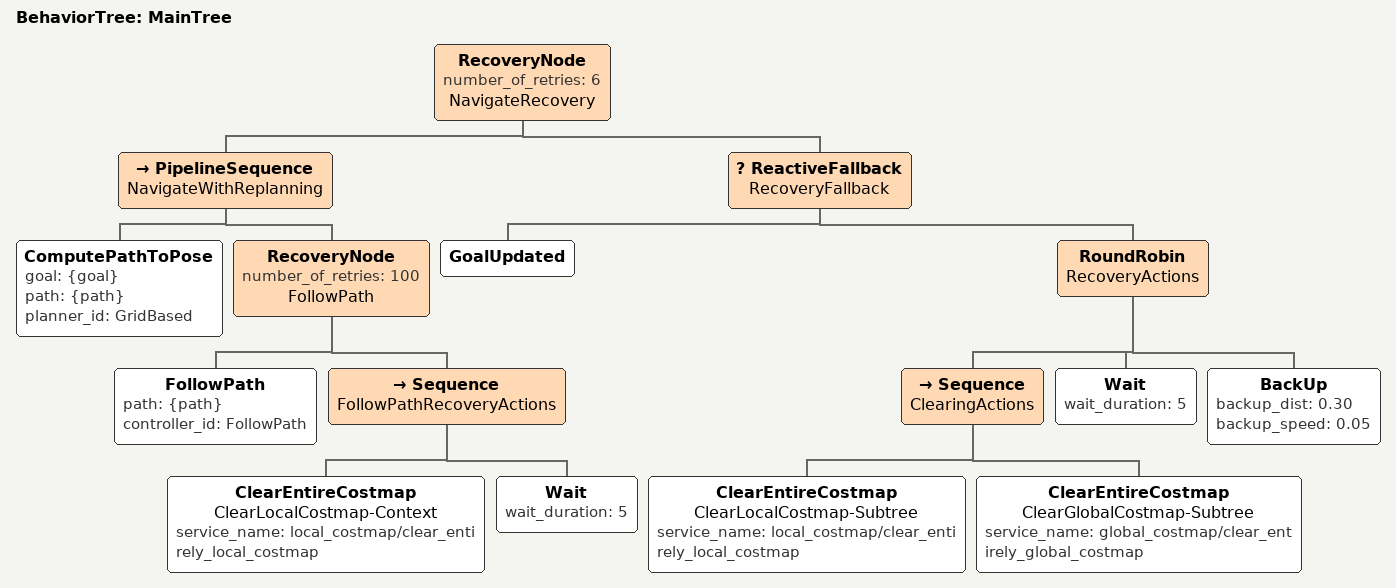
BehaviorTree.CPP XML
<!--
  修改要点：
  1. 移除 RateController 和内部的重规划节点，只在开头执行一次 ComputePathToPose。
  2. FollowPath 重试次数设为很大（100），避免因时间过长而放弃。
  3. FollowPath 恢复动作仅清除局部代价地图并等待5秒。
  4. 保留外层 RecoveryFallback 作为最后的保险（一般不会触发）。
-->
<root main_tree_to_execute="MainTree">
  <BehaviorTree ID="MainTree">
    <RecoveryNode number_of_retries="6" name="NavigateRecovery">
      <PipelineSequence name="NavigateWithReplanning">
        <!-- 先规划一次路径（不再周期重规划） -->
        <ComputePathToPose goal="{goal}" path="{path}" planner_id="GridBased"/>
        <!-- FollowPath 重试 100 次，足以等待很长时间 -->
        <RecoveryNode number_of_retries="100" name="FollowPath">
          <FollowPath path="{path}" controller_id="FollowPath"/>
          <Sequence name="FollowPathRecoveryActions">
            <ClearEntireCostmap name="ClearLocalCostmap-Context" service_name="local_costmap/clear_entirely_local_costmap"/>
            <Wait wait_duration="5"/>
          </Sequence>
        </RecoveryNode>
      </PipelineSequence>
      <ReactiveFallback name="RecoveryFallback">
        <GoalUpdated/>
        <RoundRobin name="RecoveryActions">
          <Sequence name="ClearingActions">
            <ClearEntireCostmap name="ClearLocalCostmap-Subtree" service_name="local_costmap/clear_entirely_local_costmap"/>
            <ClearEntireCostmap name="ClearGlobalCostmap-Subtree" service_name="global_costmap/clear_entirely_global_costmap"/>
          </Sequence>
          <Wait wait_duration="5"/>
          <BackUp backup_dist="0.30" backup_speed="0.05"/>
        </RoundRobin>
      </ReactiveFallback>
    </RecoveryNode>
  </BehaviorTree>
</root>
